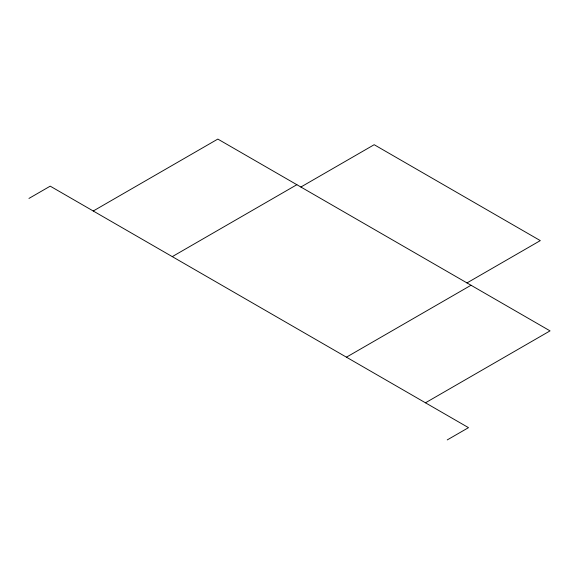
<?xml version="1.0" encoding="UTF-8"?>
<svg xmlns="http://www.w3.org/2000/svg" width="579" height="579" viewBox="0 0 579 579"><rect width="100%" height="100%" fill="white"/><g stroke="black" fill="none" stroke-linecap="round" stroke-linejoin="round"><path stroke-width="0.87" d="M28.95 198.431L50.214 186.156L468.498 427.649L447.234 439.924M93.248 211.002L217.827 139.076L550.05 330.877L425.464 402.803M172.281 256.627L296.868 184.701M300.885 187.024L374.186 144.707L540.294 240.611L466.992 282.928M346.43 357.178L471.016 285.252"/></g></svg>
